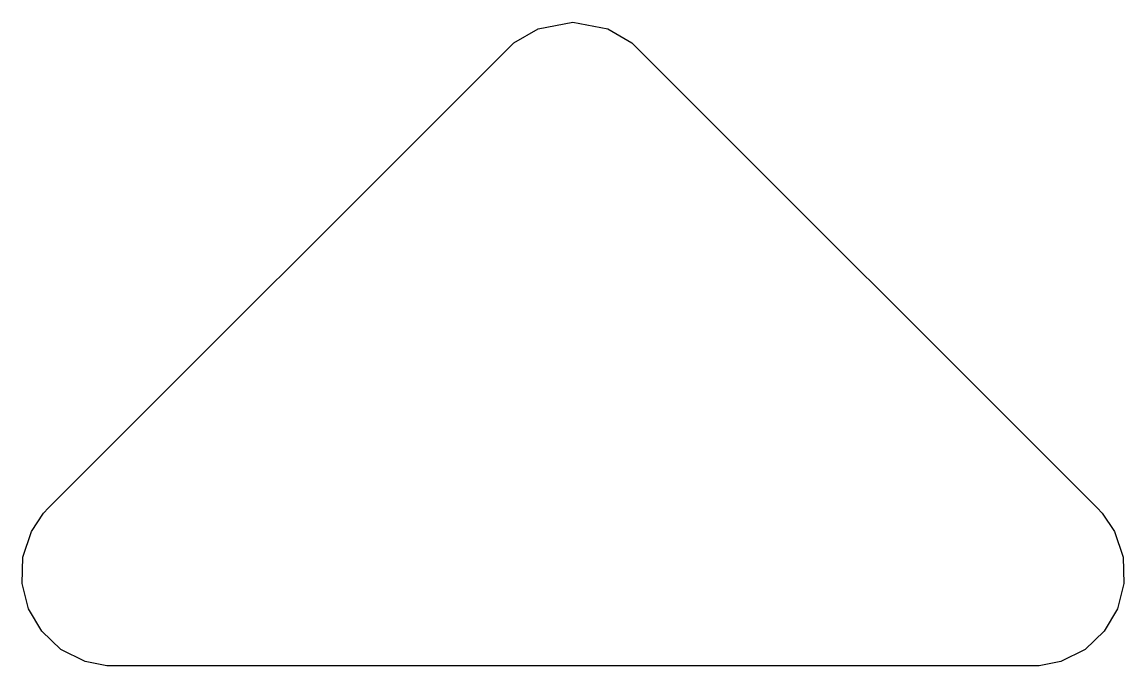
# Model space of a CAD drawing. Extents: x 0.18 to 3.15, y 3 to 4.74.
import ezdxf

# ---------------------------------------------------------------- set-up
doc = ezdxf.new("R2010")
doc.units = 0
doc.layers.get('0').update_dxf_attribs({"linetype": 'CONTINUOUS'})

msp = doc.modelspace()

# ---------------------------------------------------------------- linework, layer by layer
at = {"color": 0}
msp.add_lwpolyline([(2.90625, 3), (0.427083, 3), (0.407553, 3), (0.349013, 3.01193), (0.283203, 3.04465), (0.231608, 3.09369), (0.195964, 3.15457), (0.178114, 3.22287), (0.179958, 3.294), (0.203287, 3.36361), (0.236219, 3.41336), (0.25, 3.42708), (1.48958, 4.66667), (1.50678, 4.68392), (1.57243, 4.72179), (1.6665, 4.74013), (1.76042, 4.72179), (1.82563, 4.68392), (1.84272, 4.66667), (3.08231, 3.42708), (3.09614, 3.41336), (3.12929, 3.36361), (3.15289, 3.294), (3.15494, 3.22287), (3.13721, 3.15457), (3.10161, 3.09369), (3.05003, 3.04465), (2.98426, 3.01193), (2.92572, 3), (2.90625, 3)], close=True, dxfattribs=at)

doc.saveas('drawing.dxf')
